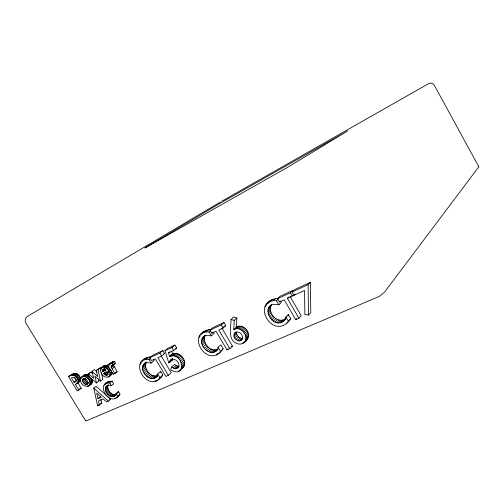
<?xml version="1.0" encoding="UTF-8"?>
<svg xmlns="http://www.w3.org/2000/svg" width="504" height="504" viewBox="0 0 504 504"><rect width="100%" height="100%" fill="white"/><g stroke="black" fill="none" stroke-linecap="round" stroke-linejoin="round"><path stroke-width="0.76" d="M234.599 333.239L235.815 332.312C239.828 330.8 244.327 336.023 241.901 339.696C237.308 344.169 230.315 334.876 236.187 331.752M242.777 338.178C239.419 339.06 236.08 335.481 236.615 332.174L233.963 334.669M105.399 389.479C104.719 386.077 108.643 384.098 111.39 385.699L113.702 383.809L112.127 381.207C92.767 381.503 110.237 409.991 119.965 394.153L118.364 391.514L116.078 393.435C114.383 400.359 105.134 394.695 105.399 389.479L107.724 387.582L108.322 384.716L105.998 386.599M88.824 385.825C94.153 380.583 81.157 371.303 80.564 380.199C80.816 389.157 94.783 387.608 91.829 378.926L89.454 380.772M157.513 375.946C150.236 384.842 136.42 368.758 145.517 362.565M154.621 378.145L157.557 375.575C150.431 377.969 142.947 368.468 146.469 361.992L143.47 364.48M230.989 319.492C231.21 327.039 227.254 339.62 236.697 343.476C239.696 344.837 243.892 344.075 245.335 340.861C248.252 334.473 240.169 325.716 233.825 329.616L234.19 320.355L236.855 317.942L233.673 317.085L230.989 319.492L234.19 320.355M233.825 329.616L236.483 327.153L236.855 317.942M78.876 390.165L75.354 384.388C82.656 381.408 73.615 371.114 68.594 376.696L77.263 390.902L81.27 388.3L77.761 382.555C81.131 381.749 81.106 377.509 78.977 375.417C76.287 371.473 71.247 374.233 68.594 376.696M102.577 370.906L102.892 369.627L104.044 369.073L106.086 370.182L102.772 371.725L102.577 370.906L104.933 369.073L104.977 368.367M218.024 349.19C210.489 359.642 194.764 342.575 204.857 335.538M214.584 351.956L217.3 349.411C210.073 352.05 202.438 343.274 204.882 336.319L202.085 338.776M171.549 367.013L174.567 368.644L175.776 368.745L178.637 366.181L177.433 366.08L174.434 364.468L171.549 367.013L170.806 369.848C187.142 379.644 183.04 350.708 169.703 356.674L168.487 352.857L169.653 351.868M182.53 368.09C190.191 361.066 175.959 347.067 169.703 356.674M285.749 318.805C273.294 334.851 256.807 299.899 278.857 304.851L281.314 302.45L280.633 301.285M283.286 321.3L285.699 318.805C277.704 324.305 266.679 312.877 271.53 304.882M243.697 342.922C249.329 340.08 249.997 332.338 245.253 328.476C242.959 326.416 239.186 325.137 236.483 327.153M168.487 352.857L173.754 350.456L176.658 347.987L174.913 345.057L167.889 348.277L164.953 350.734L168.79 362.83L169.634 362.452C170.617 354.829 181.931 362.074 178.202 367.485L175.776 368.745M169.634 362.452L172.532 359.932L172.708 358.842L169.81 361.355M151.32 356.926C125.168 359.031 149.203 396.56 162.811 375.007L160.612 371.328L157.683 373.886L155.749 377.49M114.849 373.678L111.069 366.691L111.693 365.545L112.89 365.551L115.227 363.724L114.805 361.393L113.085 361.488L110.023 363.951L109.721 365.186L109.217 364.354L111.56 362.54L107.547 365.142L113.18 374.441L117.167 371.82L113.406 364.864M101.487 367.769L103.786 367L106.294 367.989L108.643 366.169C104.933 363.088 98.343 368.525 101.134 372.758C103.496 378.435 108.669 378.605 112.064 373.697L112.335 372.506L110.004 374.359L109.733 375.556M211.075 329.54C183.141 332.098 208.177 371.574 223.114 348.699L220.815 344.799L218.106 347.325L217.482 349.039L215.857 351.225M278.271 298.349C248.075 301.184 274.119 343.205 290.739 318.723L288.332 314.578L285.925 317.054L284.3 320.298M118.031 392.635L118.364 391.514M82.498 380.048L82.782 379.147L84.433 378.372C86.682 378.806 88.628 381.566 87.734 383.79L86.064 384.558C84.01 384.174 82.593 382.051 82.498 380.048L84.892 378.214C84.987 380.211 86.398 382.328 88.439 382.706L86.064 384.558M160.266 372.387L160.612 371.328M287.834 315.806L288.332 314.578M268.122 303.351L270.402 300.497M108.184 377.068L112.064 373.697M116.651 397.543L119.965 394.153M158.369 379.651L159.9 377.584L162.811 375.007M218.667 353.499L223.114 348.699M286.316 323.688L290.739 318.723M106.432 383.279L107.32 382.24M144.245 359.522L145.108 358.539M84.848 376.494L87.242 374.667L84.729 374.85L81.131 377.679M103.339 366.509L103.849 365.948M308.461 315.082L310.748 312.581L310.433 282.322L294.468 289.661L292.068 292.005L293.971 295.306L304.561 290.487L304.87 314.433L308.461 315.082L308.114 284.647L310.433 282.322M204.183 331.393L199.893 335.444M277.515 298.677L290.298 292.818L292.704 290.474L279.991 296.321L277.515 298.677L279.411 301.953L284.206 299.773L295.691 319.624L298.878 318.238L301.216 315.737L290.172 296.623M295.691 319.624L296.629 318.623M281.849 322.113L284.275 319.618M285.176 318.912L286.14 317.917M280.237 322.629L282.668 320.128M278.567 322.774L281.005 320.279M276.847 322.566L279.298 320.072M275.077 321.993L277.534 319.505M273.376 321.111L275.839 318.629M271.864 319.971L274.34 317.495M293.971 295.306L295.407 293.889M270.541 318.572L273.023 316.109M298.878 318.238L287.368 298.33L292.207 296.132L293.649 294.708M269.407 316.909L271.895 314.458M242.506 343.608L244.579 341.567M245.335 340.861L247.924 338.316M287.368 298.33L288.823 296.913M245.776 339.482L248.359 336.949M268.525 315.107L271.026 312.669M245.939 337.976L248.529 335.45M245.807 336.47L248.396 333.95M267.996 313.324L270.503 310.899M240.698 340.603L242.783 338.581M246.292 340.37L247.231 339.457M239.11 340.918L241.725 338.386M245.366 334.952L247.962 332.445M279.411 301.953L280.4 301.001M244.629 333.434L247.225 330.933M237.403 340.528L240.03 338.001M267.819 311.56L270.327 309.141M229.824 348.661L218.824 329.981L223.121 328.028L225.83 325.59L224.015 322.497L212.713 327.688L209.947 330.114L211.762 333.194L216.014 331.26L226.989 349.889L229.824 348.661L232.47 346.109L221.943 328.205M267.996 309.803L270.503 307.396M226.989 349.889L228.054 348.869M268.487 308.183L270.994 305.783M235.834 339.539L238.468 337.019M243.716 332.098L246.317 329.603M267.882 302.866L270.138 301.499L273.099 300.674L276.469 300.731L277.95 299.307M269.287 306.823L271.398 304.756M234.637 338.058L237.277 335.551M242.644 330.964L245.253 328.476M273.099 300.674L275.594 298.305M216.336 354.999L217.961 353.462M265.016 306.829L266.534 305.399M233.963 336.351L236.609 333.856M241.422 330.026L244.043 327.55M240.055 329.288L242.676 326.812M266.175 304.643L268.701 302.268M270.138 301.499L272.645 299.137M213.142 352.403L215.863 349.858M238.625 328.784L241.265 326.315M211.642 352.51L214.37 349.965M237.277 328.576L239.917 326.113M234.404 329.251L237.453 326.573M210.086 352.283L212.82 349.745M236.004 328.658L238.65 326.195M208.467 351.723L211.208 349.184M206.898 350.872L209.651 348.34M205.5 349.782L208.259 347.262M181.352 368.607L184.193 366.036M178.441 371.372L179.582 370.339M179.682 370.667L183.494 367.17M204.259 348.459L207.031 345.946M181.774 367.252L184.615 364.688M181.9 365.765L184.741 363.208M203.188 346.897L205.96 344.396M110.023 363.951L110.741 363.308L112.461 363.214L114.805 361.393M112.367 362.137L113.085 361.488M176.967 368.437L179.254 366.383M181.711 364.234L184.552 361.683M168.349 375.329L157.821 357.72L161.658 355.975L164.6 353.499L162.861 350.589L152.756 355.232L149.77 357.695L151.509 360.593L155.308 358.867L165.822 376.425L168.349 375.329L171.234 372.746L161.179 355.919M202.337 345.209L205.115 342.714M201.808 343.539L204.593 341.057M181.201 362.653L184.048 360.114M174.567 368.644L177.433 366.08M203.742 336.514L206.35 335.324L211.346 335.866L214.099 333.409L213.343 332.13M209.947 330.114L221.294 324.916L224.015 322.497M173.2 368.071L176.072 365.52M201.587 341.895L204.378 339.425M180.382 361.034L183.236 358.495M211.762 333.194L212.864 332.212M179.374 359.554L182.234 357.027M154.495 381.56L155.667 380.526M201.694 340.269L204.485 337.806M156.303 381.018L157.469 379.984M202.772 337.522L205.002 335.563M201.379 333.824L203.37 332.596L206.023 331.884L209.066 331.997L210.174 331.027M156.53 376.652L157.702 375.625M178.246 358.312L181.119 355.793M177.005 357.304L179.884 354.791M153.323 378.542L156.265 375.971M198.91 337.453L200.031 336.477M151.962 378.617L154.911 376.047M206.023 331.884L208.801 329.452M150.545 378.378L153.493 375.814M175.65 356.53L178.529 354.029M203.37 332.596L206.167 330.17M168.79 362.83L170.528 361.318M149.058 377.824L152.013 375.266M174.258 356.019L177.15 353.518M170.182 360.461L172.5 358.451M172.91 355.811L175.802 353.317M170.339 356.322L173.244 353.827M171.606 355.912L174.504 353.417M147.609 377.005L150.57 374.453M146.305 375.965L149.272 373.42M170.037 356.473L172.941 353.984M145.139 374.711L148.119 372.173M144.119 373.237L147.099 370.705M115.227 398.494L118.938 395.602M113.11 396.705L116.298 394.506L114.011 396.44M115.744 394.563L117.463 393.114M143.3 371.643L146.286 369.123M99.401 405.033L98.519 401.026L103.257 398.947L106.546 401.934L108.392 401.134L110.691 399.193L96.144 386.303L93.794 388.181L97.618 405.808L99.401 405.033L101.72 403.093L100.844 399.105M164.953 350.734L172.003 347.508L174.913 345.057M114.786 395.98L115.933 395.01M111.163 396.566L113.463 394.638L115.403 394.777M142.764 370.081L145.757 367.567M144.32 363.554L146.651 362.489L151.206 363.082L154.18 360.593L153.455 359.384M112.159 396.749L114.458 394.821M110.111 396.157L112.417 394.229L113.463 394.638M149.77 357.695L159.907 353.046L162.861 350.589M109.091 395.558L111.39 393.637L112.417 394.229M97.618 405.808L99.357 404.353M142.525 368.537L145.517 366.036M108.158 394.808L110.471 392.887L111.39 393.637M142.569 367.025L145.568 364.531M107.327 393.901L109.639 391.986L108.303 389.794L107.724 387.582M142.097 361.003L143.873 359.894L146.255 359.276L149.02 359.434L150.217 358.445M142.884 365.633L145.883 363.145M106.583 392.837L108.902 390.928M97.971 398.689L101.329 397.209L96.718 393.051L97.971 398.689L100.302 396.774M139.961 364.348L141.164 363.359M146.255 359.276L149.253 356.813M140.792 362.489L142.601 361.009M143.873 359.894L146.878 357.43M105.985 391.696L108.303 389.794M105.594 390.575L107.913 388.679M105.412 388.401L107.73 386.511M104.99 384.117L107.875 382.939L109.809 383.09L112.127 381.207M105.607 387.419L107.932 385.529M107.875 382.939L110.2 381.062M104.101 385.157L105.846 383.746M106.212 383.355L108.543 381.478M113.759 373.981L117.167 371.82M105.481 372.141L103.723 373.521L104.517 374.459L106.268 375.304L107.598 374.781L107.938 372.456L109.948 372.821L111.699 371.435M107.087 375.134L108.259 374.207M98.324 378.844L98.86 381.1L96.503 382.958L94.897 376.167L100.435 381.163L102.778 379.298L101.411 372.368M105.386 375.071L107.73 373.218L106.067 371.681M106.268 375.304L108.02 373.911M104.517 374.459L106.861 372.62M103.723 373.521L108.851 371.146L110.603 369.766M111.932 368.846L114.263 367.013M107.938 372.456L110.275 370.616L111.611 370.856M89.731 384.539L92.1 382.681M111.315 367.643L113.652 365.81M87.331 386.511L89.113 385.113M88.124 386.259L91.728 383.393M108.851 371.146L108.555 370.635L110.307 369.256M111.195 365.992L112.361 365.079M89.958 382.731L92.333 380.879M112.216 365.438L113.973 364.071M111.069 366.691L112.82 365.318M89.933 383.676L92.308 381.824M108.555 370.635L107.837 369.577L109.595 368.204M89.8 381.761L92.175 379.909M102.772 371.725L105.128 369.892L104.933 369.073M87.016 384.376L88.206 383.45M106.294 367.989L107.087 368.695L108.845 367.321M102.892 369.627L104.07 368.72M111.504 363.126L113.841 361.311M102.621 370.194L104.385 368.827M85.044 384.262L87.425 382.41M104.618 367.132L106.974 365.312M84.067 383.525L86.455 381.673M88.925 379.758L90.707 378.378M105.462 367.466L107.812 365.646M100.976 368.329L104.536 365.52M83.192 382.372L85.579 380.533M102.973 367.063L105.33 365.249M100.642 369.022L101.827 368.109M88.269 378.813L90.052 377.439M103.786 367L106.142 365.179M97.203 372.116L94.374 369.558L91.993 371.379L97.669 376.519L96.308 370.421L100.504 367.744L100.957 370.056M82.631 381.163L85.025 379.323M96.308 370.421L100.504 367.744M87.526 378.013L89.309 376.639M86.694 377.357L89.082 375.524M96.503 382.958L86.908 374.844L91.098 372.173L92.755 373.621M78.063 381.654L80.464 379.821M86.908 374.844L91.098 372.173M77.83 382.41L80.237 380.577M76.104 384.042L79.827 381.219M76.854 383.601L79.254 381.761M82.782 379.147L83.979 378.233M85.781 376.834L88.175 375.007M77.981 379.959L80.388 378.132M82.328 376.671L84.729 374.85M83.122 376.412L85.516 374.592M80.779 378.397L81.976 377.483M83.96 376.356L86.354 374.529M78.114 380.829L80.52 379.002M77.66 379.039L80.067 377.219M74.138 382.397L76.06 380.766C76.356 378.328 73.483 376.299 71.404 377.918L74.138 382.397L76.551 380.57M74.743 382.12L76.551 380.747M81.648 377.105L84.048 375.278M77.156 378.082L79.563 376.261M76.564 377.231L78.977 375.417M75.902 376.513L78.315 374.699M74.378 375.48L76.797 373.672M75.172 375.927L77.591 374.119M73.452 375.165L75.877 373.363M70.409 375.833L72.841 374.025M71.618 375.335L74.05 373.527M72.582 375.115L75.008 373.313M111.466 374.585L109.708 375.48M159.226 378.428L161.286 377.068M90.499 384.394L91.199 383.966M220.406 202.035L28.092 315.995C25.584 317.293 24.368 320.664 25.899 323.14L85.617 420.764M221.609 201.335L428.356 83.796C430.284 82.536 433.15 83.097 434.259 85.17L478.8 166.711M107.547 365.142L109.217 364.354M79.657 389.044L81.27 388.3M292.068 292.005L308.114 284.647M163.321 354.079L164.6 353.499M175.342 348.585L176.658 347.987M223.688 326.567L225.118 325.912M171.688 360.303L172.532 359.932M231.065 346.721L232.47 346.109M100.535 403.609L101.72 403.093M109.463 399.729L110.691 399.193M114.553 363.617L115.227 363.724M88.71 374L93.7 378.359L91.993 371.379M93.794 388.181L108.392 401.134M109.639 391.986L110.471 392.887M107.087 368.695L107.837 369.577M74.611 377.383L76.161 379.934M109.809 383.09L111.39 385.699M116.078 393.435L117.684 396.087M159.907 353.046L161.658 355.975M149.02 359.434L151.206 363.082M157.683 373.886L159.9 377.584M172.003 347.508L173.754 350.456M209.066 331.997L211.346 335.866M218.106 347.325L220.424 351.25M221.294 324.916L223.121 328.028M276.469 300.731L278.857 304.851M285.925 317.054L288.351 321.231M290.298 292.818L292.207 296.132M171.599 351.017L172.607 354.186M98.135 369.564L100.435 381.163M112.461 363.214L112.89 365.551M109.948 372.821L110.004 374.359M85.743 420.443A5.273 0.787 -32.8 0 0 86.997 420.563L379.411 296.352L384.558 292.118L478.737 166.9A4.208 0.529 -28 0 0 478.611 166.66M145.02 247.936L288.609 166.748L347.647 130.939L219.316 203.736L145.02 247.936"/></g></svg>
